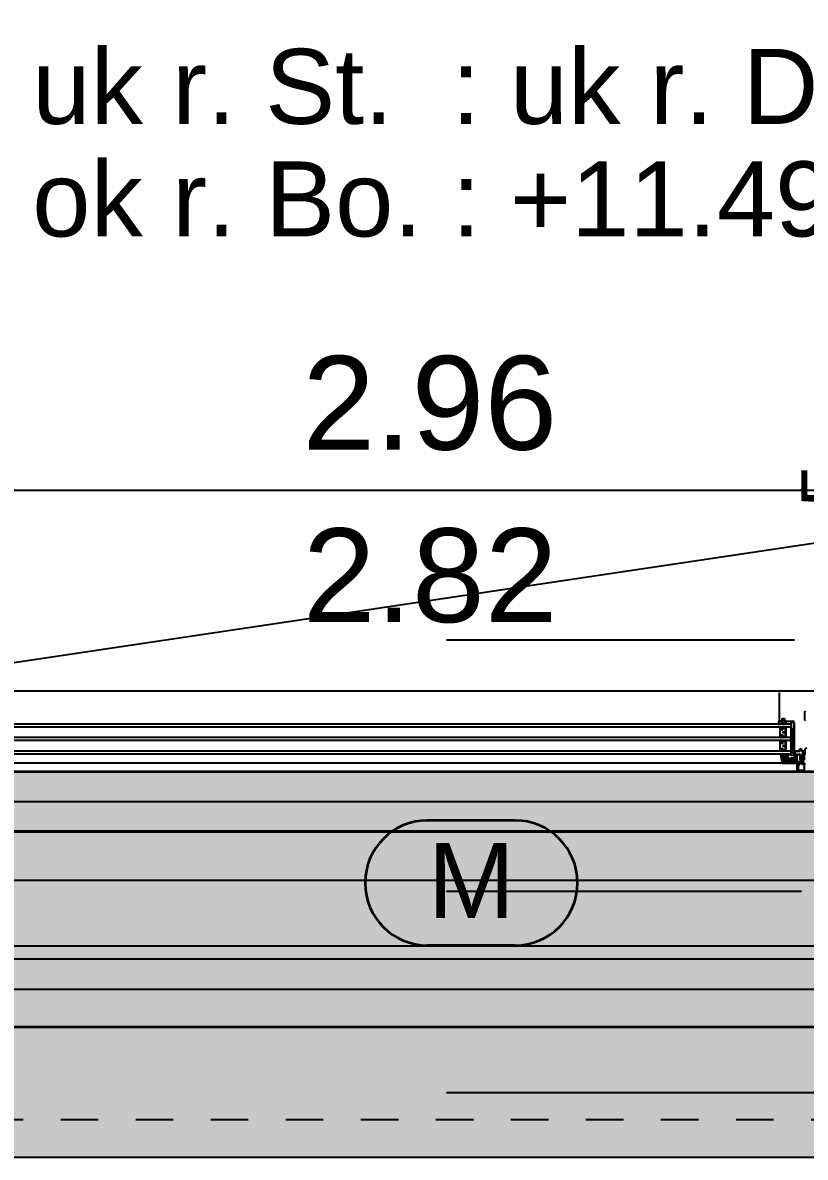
# Model space of a CAD drawing. Header units: centimetres. Extents: x 0.3 to 84.3, y 0.3 to 59.7.
# Drawn here: x 57.487 to 59.573, y 10.696 to 13.72 of the extents above; entities that cross this region are included whole.
import ezdxf

# ---------------------------------------------------------------- set-up
doc = ezdxf.new("R2010")
doc.units = ezdxf.units.CM
for name, pattern in [('AUSGEZOGEN', [0]), ('KURZGESTRICHELT', [0.25, 0.15, -0.1]), ('LINIE_17', [0.05, 0, -0.05]), ('PHANTOM', [63.5, 31.75, -6.35, 6.35, -6.35, 6.35, -6.35]), ('PUNKT', [6.35, 0, -6.35]), ('VERDECKT', [9.525, 6.35, -3.175])]:
    doc.linetypes.add(name, pattern=pattern)
for name, color, linetype, lineweight in [('Beton verdeckt vorne', 7, 'KURZGESTRICHELT', 25), ('Bodenplatte', 7, 'AUSGEZOGEN', 35), ('Decke', 7, 'AUSGEZOGEN', 35), ('Fenster', 7, 'AUSGEZOGEN', 35), ('Holz Fassadenverkleidung', 7, 'AUSGEZOGEN', 35), ('Holzgelaender', 7, 'AUSGEZOGEN', 50), ('Konstruktion oben', 7, 'VERDECKT', 25), ('Oeffnungsrichtung Fenster', 7, 'AUSGEZOGEN', 25), ('Rolladen', 7, 'AUSGEZOGEN', 25), ('Spengler', 7, 'AUSGEZOGEN', 35), ('Text Koten', 7, 'AUSGEZOGEN', 50), ('Vorhangbrett', 7, 'AUSGEZOGEN', 25), ('Werkplan- Ausfuehrungsmasse', 7, 'AUSGEZOGEN', 25)]:
    doc.layers.add(name, color=color, linetype=linetype, lineweight=lineweight)
doc.layers.add('Elektro Text', color=7, linetype='AUSGEZOGEN', lineweight=35, true_color=0x656565)
doc.styles.add('ARIAL', font='ARIAL.TTF')

msp = doc.modelspace()

# ---------------------------------------------------------------- hatches: boundary and pattern name
at = {"layer": 'Bodenplatte', "linetype": 'AUSGEZOGEN', "lineweight": 25, "true_color": 0xe0ffe0}
msp.add_hatch(color=254, dxfattribs=at).paths.add_polyline_path([(31.66, 16.114), (31.66, 15.954), (47.44, 15.954), (47.44, 11.564), (62.72, 11.564), (62.72, 11.724), (47.6, 11.724), (47.6, 16.114)])
at = {"layer": 'Holzgelaender', "linetype": 'AUSGEZOGEN', "lineweight": 25, "true_color": 0xe3e3e3}
msp.add_hatch(color=254, dxfattribs=at).paths.add_polyline_path([(57.04, 11.144), (63.216, 11.144), (63.216, 11.224), (57.04, 11.224)])
at = {"layer": 'Spengler', "linetype": 'AUSGEZOGEN', "lineweight": 25, "true_color": 0xfafafa}
msp.add_hatch(color=7, dxfattribs=at).paths.add_polyline_path([(57, 10.696), (63.388, 10.696), (63.388, 15.698), (63.288, 15.698), (63.288, 15.618), (62.8, 15.618), (62.8, 12.0786), (63.1, 12.0786), (63.1, 11.26), (62.4454, 11.26), (62.3654, 11.26), (62.3654, 11.644), (57, 11.644)])

# ---------------------------------------------------------------- linework, layer by layer
at = {"layer": 'Beton verdeckt vorne', "color": 7, "linetype": 'VERDECKT', "lineweight": 25}
msp.add_line((56.9, 11.044), (62.72, 11.044), dxfattribs=at)
at = {"layer": 'Bodenplatte', "color": 92, "linetype": 'VERDECKT', "lineweight": 35, "true_color": 0x00c600}
for p, q in [((47.6, 11.724), (62.72, 11.724)), ((47.44, 11.564), (62.72, 11.564)), ((31.34, 11.044), (62.72, 11.044))]:
    msp.add_line(p, q, dxfattribs=at)
at = {"layer": 'Decke', "color": 96, "linetype": 'PHANTOM', "lineweight": 35, "true_color": 0x006e00}
for p, q in [((47.6, 11.724), (62.72, 11.724)), ((62.72, 11.564), (47.44, 11.564)), ((31.34, 11.044), (62.72, 11.044))]:
    msp.add_line(p, q, dxfattribs=at)
at = {"layer": 'Elektro Text', "color": 40, "linetype": 'AUSGEZOGEN', "lineweight": 35}
for p, q in [((58.7988, 11.594), (58.566, 11.594)), ((58.7988, 11.2607), (58.566, 11.2607))]:
    msp.add_line(p, q, dxfattribs=at)
for centre, start, end in [((58.566, 11.4273), 90, 270), ((58.7988, 11.4273), 270, 90)]:
    msp.add_arc(centre, 0.1667, start, end, dxfattribs=at)
at = {"layer": 'Fenster', "color": 7, "linetype": 'AUSGEZOGEN', "lineweight": 25}
for p, q in [((59.5067, 11.9386), (57.084, 11.9386)), ((59.5027, 11.9346), (59.5027, 11.8606)), ((59.6307, 11.9386), (59.5067, 11.9386)), ((59.5027, 11.8606), (59.5047, 11.8586)), ((59.5027, 11.8594), (59.5027, 11.8587)), ((59.5039, 11.8591), (59.5036, 11.8596)), ((59.5047, 11.8586), (59.5107, 11.8586)), ((59.5093, 11.8586), (59.5048, 11.8586)), ((59.5107, 11.8586), (59.5107, 11.8656)), ((59.5107, 11.8656), (59.5169, 11.8656)), ((59.5107, 11.8626), (59.5107, 11.8618)), ((59.5107, 11.8586), (59.5107, 11.8586)), ((59.5114, 11.8617), (59.5115, 11.8619)), ((59.5125, 11.862), (59.5125, 11.8598)), ((59.5139, 11.8644), (59.5135, 11.8644)), ((59.5149, 11.8598), (59.5149, 11.862)), ((59.5159, 11.8619), (59.516, 11.8617)), ((59.5167, 11.8619), (59.5167, 11.8626)), ((59.5167, 11.8586), (59.5167, 11.8586)), ((59.5169, 11.8656), (59.5169, 11.8586)), ((59.5169, 11.8586), (59.5387, 11.8586)), ((59.5211, 11.8586), (59.5181, 11.8586)), ((59.5217, 11.8511), (59.5217, 11.858)), ((59.5427, 11.8546), (59.5347, 11.7666)), ((59.5427, 11.7666), (59.5347, 11.8546)), ((59.5347, 11.8546), (59.5427, 11.8546)), ((59.5347, 11.7666), (59.5347, 11.8546)), ((59.5427, 11.8546), (59.5427, 11.7786)), ((59.5427, 11.8546), (59.5427, 11.7666)), ((59.5717, 11.8614), (59.5717, 11.8838)), ((59.5347, 11.8506), (57.056, 11.8506)), ((59.5347, 11.8426), (57.056, 11.8426)), ((59.5005, 11.8506), (59.5035, 11.8506)), ((59.5017, 11.8519), (59.5008, 11.8522)), ((59.5042, 11.8509), (59.5047, 11.8515)), ((59.5055, 11.8514), (59.5058, 11.8509)), ((59.5058, 11.8154), (59.5058, 11.8418)), ((59.5066, 11.8426), (59.513, 11.8426)), ((59.5069, 11.851), (59.5072, 11.8516)), ((59.5083, 11.8515), (59.5086, 11.8509)), ((59.5096, 11.8509), (59.5099, 11.8515)), ((59.5109, 11.8517), (59.5119, 11.8509)), ((59.5125, 11.8506), (59.5159, 11.8506)), ((59.5128, 11.853), (59.5158, 11.853)), ((59.5159, 11.852), (59.5138, 11.8522)), ((59.5138, 11.8418), (59.5138, 11.8418)), ((59.5139, 11.8414), (59.5139, 11.8414)), ((59.5139, 11.8414), (59.5195, 11.8414)), ((59.5145, 11.841), (59.5195, 11.841)), ((59.5195, 11.841), (59.5145, 11.841)), ((59.5167, 11.8525), (59.5178, 11.8509)), ((59.5189, 11.851), (59.5192, 11.8516)), ((59.5203, 11.8515), (59.5206, 11.8509)), ((59.5203, 11.8402), (59.5203, 11.8169)), ((59.5203, 11.8169), (59.5203, 11.8402)), ((59.5207, 11.8402), (59.5207, 11.8169)), ((59.5347, 11.8426), (59.5347, 11.8506)), ((59.5347, 11.8146), (59.5347, 11.8426)), ((59.5347, 11.8146), (57.056, 11.8146)), ((59.5347, 11.8066), (57.056, 11.8066)), ((59.5058, 11.7794), (59.5058, 11.8058)), ((59.513, 11.8146), (59.5066, 11.8146)), ((59.5066, 11.8066), (59.513, 11.8066)), ((59.5138, 11.8154), (59.5138, 11.8154)), ((59.5138, 11.8058), (59.5138, 11.8058)), ((59.5195, 11.8158), (59.5139, 11.8158)), ((59.5139, 11.8158), (59.5139, 11.8158)), ((59.5139, 11.8054), (59.5139, 11.8054)), ((59.5139, 11.8054), (59.5195, 11.8054)), ((59.5195, 11.8162), (59.5145, 11.8162)), ((59.5145, 11.8162), (59.5195, 11.8162)), ((59.5145, 11.805), (59.5195, 11.805)), ((59.5195, 11.805), (59.5145, 11.805)), ((59.5203, 11.8042), (59.5203, 11.7809)), ((59.5203, 11.7809), (59.5203, 11.8042)), ((59.5207, 11.8042), (59.5207, 11.7809)), ((59.5347, 11.8066), (59.5347, 11.8146)), ((59.5347, 11.7786), (59.5347, 11.8066)), ((59.5347, 11.7786), (57.056, 11.7786)), ((59.5347, 11.7706), (57.056, 11.7706)), ((59.513, 11.7786), (59.5066, 11.7786)), ((59.5156, 11.7706), (59.5079, 11.7706)), ((59.5173, 11.7666), (59.5127, 11.7666)), ((59.5136, 11.7636), (59.5219, 11.7636)), ((59.5138, 11.7794), (59.5138, 11.7794)), ((59.5195, 11.7798), (59.5139, 11.7798)), ((59.5139, 11.7798), (59.5139, 11.7798)), ((59.5195, 11.7802), (59.5145, 11.7802)), ((59.5145, 11.7802), (59.5195, 11.7802)), ((59.5154, 11.7683), (59.5175, 11.7679)), ((59.5237, 11.7657), (59.5219, 11.7636)), ((59.5292, 11.7706), (59.5229, 11.7706)), ((59.5231, 11.7686), (59.5251, 11.7688)), ((59.5237, 11.7657), (59.5234, 11.766)), ((59.5347, 11.7706), (59.5347, 11.7786)), ((59.5427, 11.7666), (59.5347, 11.7666)), ((59.5427, 11.7696), (59.5427, 11.7791)), ((59.5427, 11.7791), (59.5433, 11.7786)), ((59.5427, 11.7786), (59.5577, 11.7786)), ((59.5447, 11.7696), (59.5427, 11.7696)), ((59.5437, 11.7786), (59.543, 11.7793)), ((59.5433, 11.7786), (59.5447, 11.7786)), ((59.5437, 11.7686), (59.5447, 11.7686)), ((59.5447, 11.7786), (59.5447, 11.7696)), ((59.5591, 11.7786), (59.5447, 11.7786)), ((59.5602, 11.7696), (59.5447, 11.7696)), ((59.5447, 11.7696), (59.5447, 11.7686)), ((59.5582, 11.7686), (59.5447, 11.7686)), ((59.5457, 11.7666), (59.5463, 11.7666)), ((59.5457, 11.7564), (59.5457, 11.7666)), ((59.5463, 11.7666), (59.5463, 11.7564)), ((59.5499, 11.7676), (59.5493, 11.7676)), ((59.5493, 11.7534), (59.5493, 11.7676)), ((59.5499, 11.7676), (59.5499, 11.7534)), ((59.5577, 11.7786), (59.5577, 11.7846)), ((59.5577, 11.7846), (59.5627, 11.7846)), ((59.5581, 11.7816), (59.5578, 11.7816)), ((59.5578, 11.7816), (59.5578, 11.7786)), ((59.5581, 11.7786), (59.5581, 11.7832)), ((59.5581, 11.7832), (59.5591, 11.7832)), ((59.5602, 11.7696), (59.5582, 11.7686)), ((59.5591, 11.7842), (59.5617, 11.7842)), ((59.5591, 11.7842), (59.5591, 11.7832)), ((59.5591, 11.7832), (59.5591, 11.7786)), ((59.5617, 11.7832), (59.5591, 11.7832)), ((59.5592, 11.7676), (59.5602, 11.7696)), ((59.5592, 11.7596), (59.5592, 11.7676)), ((59.5602, 11.7696), (59.5602, 11.7596)), ((59.5617, 11.7832), (59.5617, 11.7842)), ((59.5617, 11.7786), (59.5617, 11.7832)), ((59.5617, 11.7832), (59.5627, 11.7832)), ((59.5697, 11.7786), (59.5617, 11.7786)), ((59.5627, 11.7846), (59.5627, 11.7786)), ((59.5627, 11.7832), (59.5627, 11.7786)), ((59.5627, 11.7786), (59.5717, 11.7786)), ((59.5652, 11.7596), (59.566, 11.7741)), ((59.567, 11.774), (59.566, 11.7741)), ((59.567, 11.774), (59.5662, 11.7596)), ((59.5679, 11.7746), (59.5676, 11.7746)), ((59.5697, 11.7746), (59.5679, 11.7746)), ((59.5681, 11.7746), (59.5679, 11.7746)), ((59.5679, 11.771), (59.5679, 11.759)), ((59.5682, 11.7747), (59.5681, 11.7746)), ((59.5684, 11.7749), (59.5682, 11.7747)), ((59.5686, 11.7752), (59.5684, 11.7749)), ((59.5687, 11.7752), (59.5697, 11.7752)), ((59.5687, 11.7752), (59.5687, 11.7752)), ((59.5697, 11.7752), (59.5697, 11.7786)), ((59.5717, 11.7786), (59.5697, 11.7786)), ((59.5697, 11.7752), (59.5697, 11.7746)), ((59.5717, 11.7752), (59.5697, 11.7752)), ((59.5697, 11.7746), (59.5711, 11.7746)), ((59.5723, 11.773), (59.5699, 11.773)), ((59.5703, 11.7566), (59.5703, 11.7702)), ((59.5707, 11.7706), (59.5723, 11.7706)), ((59.5717, 11.7786), (59.5727, 11.7796)), ((59.5717, 11.7786), (59.5717, 11.7752)), ((59.5727, 11.7796), (59.5727, 11.7826)), ((59.5727, 11.771), (59.5727, 11.7726)), ((59.5111, 11.7466), (57.0796, 11.7466)), ((59.5087, 11.7581), (59.5107, 11.7469)), ((59.5135, 11.7586), (59.5091, 11.7586)), ((59.5091, 11.7586), (59.5134, 11.7586)), ((59.5111, 11.7466), (59.5683, 11.7466)), ((59.5124, 11.751), (59.5116, 11.7557)), ((59.512, 11.7562), (59.5143, 11.7562)), ((59.5191, 11.7608), (59.5129, 11.7608)), ((59.5134, 11.7586), (59.5139, 11.7586)), ((59.5253, 11.7502), (59.5134, 11.7502)), ((59.5135, 11.7542), (59.5151, 11.7525)), ((59.5144, 11.7553), (59.5137, 11.7552)), ((59.5145, 11.7578), (59.5139, 11.7584)), ((59.5146, 11.7579), (59.5148, 11.7561)), ((59.5147, 11.7566), (59.5147, 11.7574)), ((59.5222, 11.7525), (59.5239, 11.7542)), ((59.5225, 11.7561), (59.5227, 11.7579)), ((59.5227, 11.7574), (59.5227, 11.7566)), ((59.5235, 11.7584), (59.5229, 11.7578)), ((59.5236, 11.7552), (59.523, 11.7553)), ((59.5231, 11.7562), (59.5253, 11.7562)), ((59.5234, 11.7586), (59.527, 11.7586)), ((59.5281, 11.7586), (59.5239, 11.7586)), ((59.527, 11.761), (59.5261, 11.761)), ((59.5263, 11.7552), (59.5263, 11.7512)), ((59.5276, 11.7592), (59.5276, 11.7604)), ((59.5399, 11.7606), (59.5285, 11.7586)), ((59.5291, 11.7512), (59.5291, 11.7552)), ((59.5301, 11.7562), (59.5446, 11.7562)), ((59.561, 11.7502), (59.5301, 11.7502)), ((59.5412, 11.7556), (59.5406, 11.7556)), ((59.5406, 11.7552), (59.5406, 11.7556)), ((59.5406, 11.7552), (59.5412, 11.7552)), ((59.5412, 11.7552), (59.5408, 11.7548)), ((59.5412, 11.7562), (59.5412, 11.7556)), ((59.5412, 11.7562), (59.5455, 11.7562)), ((59.5455, 11.7556), (59.5412, 11.7556)), ((59.5412, 11.7556), (59.5412, 11.7552)), ((59.5449, 11.7569), (59.5417, 11.7601)), ((59.5455, 11.7562), (59.5455, 11.7556)), ((59.5457, 11.7564), (59.5463, 11.7564)), ((59.5492, 11.7524), (59.549, 11.753)), ((59.5499, 11.7534), (59.5493, 11.7534)), ((59.5507, 11.7244), (59.5507, 11.7446)), ((59.5511, 11.745), (59.5557, 11.745)), ((59.5533, 11.7422), (59.5533, 11.7379)), ((59.5533, 11.7348), (59.5533, 11.728)), ((59.5534, 11.7376), (59.5548, 11.7359)), ((59.5565, 11.7426), (59.5537, 11.7426)), ((59.5545, 11.7352), (59.5537, 11.7352)), ((59.556, 11.7449), (59.5568, 11.7441)), ((59.5569, 11.7438), (59.5569, 11.743)), ((59.558, 11.7582), (59.558, 11.7566)), ((59.5675, 11.7586), (59.5584, 11.7586)), ((59.5584, 11.7562), (59.561, 11.7562)), ((59.5602, 11.7596), (59.5592, 11.7596)), ((59.5602, 11.7596), (59.5602, 11.7586)), ((59.5602, 11.7596), (59.5652, 11.7596)), ((59.5652, 11.7586), (59.5602, 11.7586)), ((59.5614, 11.7558), (59.5614, 11.7506)), ((59.5638, 11.7502), (59.5638, 11.7558)), ((59.5642, 11.7562), (59.5699, 11.7562)), ((59.5683, 11.7498), (59.5642, 11.7498)), ((59.5649, 11.743), (59.5649, 11.7438)), ((59.565, 11.7441), (59.5658, 11.7449)), ((59.5652, 11.7586), (59.5652, 11.7596)), ((59.5662, 11.7596), (59.5652, 11.7596)), ((59.5699, 11.7426), (59.5653, 11.7426)), ((59.5661, 11.745), (59.573, 11.745)), ((59.5687, 11.747), (59.5687, 11.7494)), ((59.5688, 11.7359), (59.5702, 11.7376)), ((59.5699, 11.7352), (59.5691, 11.7352)), ((59.5703, 11.7379), (59.5703, 11.7422)), ((59.5703, 11.728), (59.5703, 11.7348)), ((57.0396, 11.724), (59.5511, 11.724)), ((59.8143, 11.724), (59.5511, 11.724)), ((59.5537, 11.7276), (59.5699, 11.7276)), ((57, 11.644), (62.3654, 11.644))]:
    msp.add_line(p, q, dxfattribs=at)
for centre in [(59.5106, 11.8364), (59.5147, 11.8286), (59.5106, 11.8207), (59.5106, 11.8004), (59.5147, 11.7926), (59.5106, 11.7847)]:
    msp.add_circle(centre, 0.0016, dxfattribs=at)
for centre, radius, start, end in [((59.5727, 11.8838), 0.001, 90, 180), ((57.3594, 12.0094), 2.1486, 355.8066, 355.9795), ((59.5032, 11.8594), 0.000493, 26.9484, 180.5993), ((59.5048, 11.8596), 0.001, 210, 270), ((59.5093, 11.8576), 0.001, 45.6222, 90), ((59.5103, 11.8586), 0.0004, 225.5795, 359.9842), ((59.5134, 11.8615), 0.00294, 89.2898, 158.1198), ((59.5111, 11.8619), 0.00036, 184.3297, 332.7286), ((59.6018, 11.8302), 0.0954, 160.6835, 162.67), ((59.5116, 11.8618), 0.000145, 336.5575, 162.6931), ((59.5137, 11.862), 0.0012, 0.6557, 179.6529), ((59.5137, 11.8598), 0.0012, 179.9637, 359.7271), ((59.514, 11.8614), 0.00297, 22.2322, 90.5498), ((59.5158, 11.8618), 0.000145, 17.3069, 203.4425), ((59.3547, 11.8062), 0.1703, 17.9309, 19.0452), ((59.5163, 11.8619), 0.000366, 208.0835, 3.0801), ((59.5171, 11.8586), 0.0004, 180.1248, 314.358), ((59.5181, 11.8576), 0.001, 90, 134.3778), ((59.5211, 11.858), 0.0006, 0, 90), ((59.5387, 11.8546), 0.004, 0, 90), ((59.5727, 11.8614), 0.001, 180, 270), ((59.5007, 11.8514), 0.000796, 77.6952, 259.2013), ((59.5018, 11.8523), 0.0004, 256.8507, 355.8066), ((59.5035, 11.8516), 0.001, 270, 315), ((59.5051, 11.851), 0.0006, 45, 122.7732), ((59.5063, 11.8512), 0.0006, 213.0594, 334.5015), ((59.5066, 11.8418), 0.00078, 90, 180), ((59.5077, 11.8513), 0.0006, 15, 156.6822), ((59.5091, 11.8512), 0.0006, 214.6019, 328.9062), ((59.5105, 11.8513), 0.0006, 40, 165), ((59.5125, 11.8516), 0.001, 228.0586, 270), ((59.5128, 11.8524), 0.000586, 86.9971, 309.5461), ((59.513, 11.8418), 0.00078, 0, 90), ((59.5137, 11.8513), 0.000894, 84.0942, 132.1156), ((59.5145, 11.8418), 0.00078, 180, 270), ((59.5145, 11.8418), 0.00078, 214.8638, 270), ((59.5158, 11.852), 0.001, 30, 90), ((59.5159, 11.8513), 0.0007, 270.3692, 85.3692), ((59.5183, 11.8512), 0.0006, 213.0594, 334.5015), ((59.5197, 11.8513), 0.0006, 15, 156.6822), ((59.5195, 11.8402), 0.00114, 0, 90), ((59.5195, 11.8402), 0.00078, 0, 90), ((59.5195, 11.8402), 0.00078, 0, 90), ((59.5211, 11.8512), 0.000601, 214.369, 351.8082), ((59.5066, 11.8154), 0.00078, 180, 270), ((59.5066, 11.8058), 0.00078, 90, 180), ((59.513, 11.8154), 0.00078, 270, 0), ((59.513, 11.8058), 0.00078, 0, 90), ((59.5145, 11.8154), 0.00078, 90, 180), ((59.5145, 11.8058), 0.00078, 180, 270), ((59.5145, 11.8154), 0.00078, 90, 145.1362), ((59.5145, 11.8058), 0.00078, 214.8638, 270), ((59.5195, 11.8169), 0.00078, 270, 0), ((59.5195, 11.8169), 0.00114, 270, 0), ((59.5195, 11.8169), 0.00078, 270, 0), ((59.5195, 11.8042), 0.00114, 0, 90), ((59.5195, 11.8042), 0.00078, 0, 90), ((59.5195, 11.8042), 0.00078, 0, 90), ((59.5066, 11.7794), 0.00078, 180, 270), ((59.5089, 11.7688), 0.00204, 118.9177, 183.2822), ((68.1507, 13.288), 8.7763, 189.96883, 190.03203), ((59.5127, 11.7672), 0.0006, 100.4252, 270), ((59.5153, 11.7613), 0.00706, 88.997, 112.4325), ((59.5136, 11.7626), 0.001, 90, 189.4962), ((59.513, 11.7794), 0.00078, 270, 0), ((59.5145, 11.7794), 0.00078, 90, 180), ((59.5145, 11.7794), 0.00078, 90, 145.1362), ((59.5087, 11.75), 0.0217, 47.3043, 71.5725), ((59.5173, 11.7673), 0.000666, 266.3333, 73.3227), ((59.5195, 11.7809), 0.00078, 270, 0), ((59.5195, 11.7809), 0.00114, 270, 0), ((59.5195, 11.7809), 0.00078, 270, 0), ((59.555, 11.7378), 0.042, 142.034, 145.7301), ((59.523, 11.7696), 0.000988, 96.6753, 278.9318), ((59.555, 11.7378), 0.042, 134.4527, 138.2667), ((59.5261, 11.7624), 0.0014, 143.9388, 270), ((59.5573, 11.7397), 0.04, 133.1193, 143.9388), ((59.5252, 11.7682), 0.0006, 314.4527, 94.4011), ((59.5293, 11.7696), 0.000975, 312.133, 91.7135), ((59.5429, 11.7791), 0.0002, 45, 180), ((59.5437, 11.7696), 0.001, 180, 270), ((59.5437, 11.7666), 0.002, 0, 90), ((59.5437, 11.7666), 0.0026, 0, 50.2849), ((59.5509, 11.7676), 0.0016, 141.3178, 180), ((59.5509, 11.7676), 0.001, 90, 180), ((59.5588, 11.7816), 0.001, 134.427, 180), ((59.5591, 11.7832), 0.001, 90, 180), ((59.5582, 11.7676), 0.001, 0, 90), ((59.5617, 11.7832), 0.001, 0, 90), ((59.5676, 11.774), 0.0016, 48.5904, 177), ((59.5676, 11.774), 0.0006, 90, 177), ((59.5699, 11.771), 0.002, 90, 180), ((59.5707, 11.7702), 0.0004, 90, 180), ((59.5711, 11.7752), 0.0006, 270, 0), ((59.5723, 11.7726), 0.0004, 0, 90), ((59.5723, 11.771), 0.0004, 270, 0), ((59.5767, 11.7826), 0.004, 90, 180), ((59.5092, 11.7593), 0.000648, 189.8832, 266.5068), ((59.5091, 11.7582), 0.0004, 90, 190), ((59.5111, 11.747), 0.0004, 190, 270), ((59.512, 11.7558), 0.0004, 90, 190), ((59.5134, 11.7512), 0.001, 190, 270), ((59.5485, 11.7685), 0.0364, 189.4962, 195.6845), ((59.5139, 11.7546), 0.0006, 105, 225), ((59.5135, 11.758), 0.0006, 45, 90), ((59.5138, 11.7578), 0.000846, 9.214, 80.1405), ((59.5143, 11.7566), 0.0004, 270, 0), ((59.514, 11.7561), 0.00083, 294.794, 3.7652), ((59.5141, 11.7574), 0.0006, 0, 45), ((59.5187, 11.7561), 0.00503, 225, 315), ((59.5174, 11.7542), 0.0008, 169.1169, 236.1493), ((59.5559, 11.7468), 0.04, 165.3719, 169.1169), ((59.5187, 11.7561), 0.00303, 236.1493, 303.8507), ((59.5187, 11.7565), 0.0015, 14.6281, 165.3719), ((59.5191, 11.7622), 0.0014, 270, 325.7301), ((59.4814, 11.7468), 0.04, 10.8831, 14.6281), ((59.5199, 11.7542), 0.0008, 303.8507, 10.8831), ((59.5233, 11.7561), 0.00083, 176.2348, 245.206), ((59.5236, 11.7578), 0.000846, 99.8595, 170.786), ((59.5233, 11.7574), 0.0006, 135, 180), ((59.5231, 11.7566), 0.0004, 180, 270), ((59.5239, 11.758), 0.0006, 90, 135), ((59.5235, 11.7546), 0.0006, 315, 75), ((59.5253, 11.7552), 0.001, 0, 90), ((59.5253, 11.7512), 0.001, 270, 0), ((59.527, 11.7604), 0.0006, 0, 90), ((59.527, 11.7592), 0.0006, 270, 0), ((59.5281, 11.7606), 0.002, 270, 280), ((59.5301, 11.7552), 0.001, 90, 180), ((59.5301, 11.7512), 0.001, 180, 270), ((59.5403, 11.7587), 0.002, 45, 100), ((59.5412, 11.7556), 0.0006, 90, 180), ((59.5412, 11.7552), 0.0006, 180, 222.1355), ((59.5469, 11.7604), 0.00828, 222.1355, 286.0212), ((59.5469, 11.7604), 0.00768, 222.1355, 286.0212), ((59.5446, 11.7566), 0.0004, 270, 45), ((59.5455, 11.7564), 0.0002, 270, 0), ((59.5455, 11.7564), 0.0008, 270, 0), ((59.5489, 11.7534), 0.0004, 286.0212, 0), ((59.5489, 11.7534), 0.001, 286.0212, 0), ((59.5511, 11.7446), 0.0004, 90, 180), ((59.5537, 11.7422), 0.0004, 90, 180), ((59.5537, 11.7379), 0.0004, 180, 219), ((59.5537, 11.7348), 0.0004, 90, 180), ((59.5545, 11.7356), 0.0004, 270, 39), ((59.5557, 11.7446), 0.0004, 45, 90), ((59.5565, 11.743), 0.0004, 270, 0), ((59.5565, 11.7438), 0.0004, 0, 45), ((59.5584, 11.7582), 0.0004, 90, 180), ((59.5584, 11.7566), 0.0004, 180, 270), ((59.5602, 11.7596), 0.001, 180, 270), ((59.561, 11.7558), 0.0004, 0, 90), ((59.561, 11.7506), 0.0004, 270, 0), ((59.5642, 11.7558), 0.0004, 90, 180), ((59.5642, 11.7502), 0.0004, 180, 270), ((59.5653, 11.7438), 0.0004, 135, 180), ((59.5653, 11.743), 0.0004, 180, 270), ((59.5652, 11.7596), 0.001, 270, 357), ((59.5661, 11.7446), 0.0004, 90, 135), ((59.5675, 11.759), 0.0004, 270, 0), ((59.5683, 11.7494), 0.0004, 0, 90), ((59.5683, 11.747), 0.0004, 270, 0), ((59.5691, 11.7356), 0.0004, 141, 270), ((59.5699, 11.7566), 0.0004, 270, 0), ((59.5699, 11.7422), 0.0004, 0, 90), ((59.5699, 11.7348), 0.0004, 0, 90), ((59.5699, 11.7379), 0.0004, 321, 0), ((59.5511, 11.7244), 0.0004, 180, 270), ((59.5537, 11.728), 0.0004, 180, 270), ((59.5699, 11.728), 0.0004, 270, 0)]:
    msp.add_arc(centre, radius, start, end, dxfattribs=at)
at = {"layer": 'Holz Fassadenverkleidung', "color": 7, "linetype": 'LINIE_17', "lineweight": 25}
msp.add_line((63.288, 10.796), (31.092, 10.796), dxfattribs=at)
at = {"layer": 'Holzgelaender', "color": 7, "linetype": 'AUSGEZOGEN', "lineweight": 25}
for p, q in [((63.136, 11.224), (57.04, 11.224)), ((57.04, 11.144), (63.216, 11.144))]:
    msp.add_line(p, q, dxfattribs=at)
at = {"layer": 'Konstruktion oben', "color": 7, "linetype": 'PUNKT', "lineweight": 35}
msp.add_line((31.092, 10.796), (63.288, 10.796), dxfattribs=at)
at = {"layer": 'Oeffnungsrichtung Fenster', "color": 7, "linetype": 'VERDECKT', "lineweight": 25}
msp.add_line((56.956, 11.9386), (59.6053, 12.3342), dxfattribs=at)
at = {"layer": 'Rolladen', "color": 7, "linetype": 'PHANTOM', "lineweight": 25}
for p, q in [((62.3654, 11.434), (57, 11.434)), ((57, 11.26), (63.1, 11.26))]:
    msp.add_line(p, q, dxfattribs=at)
at = {"layer": 'Spengler', "color": 7, "linetype": 'AUSGEZOGEN', "lineweight": 25}
msp.add_line((44.78, 10.696), (63.388, 10.696), dxfattribs=at)
at = {"layer": 'Vorhangbrett', "color": 191, "linetype": 'PUNKT', "lineweight": 25, "true_color": 0xbe96ea}
msp.add_line((47.96, 12.234), (62.21, 12.234), dxfattribs=at)
at = {"layer": 'Werkplan- Ausfuehrungsmasse', "color": 7, "linetype": 'AUSGEZOGEN', "lineweight": 25}
for p, q in [((56.8, 12.474), (62.72, 12.474)), ((59.5437, 12.074), (58.616, 12.074)), ((59.5629, 11.724), (58.616, 11.724)), ((59.5629, 11.404), (58.616, 11.404)), ((59.5629, 11.044), (58.616, 11.044)), ((60.7629, 10.868), (58.616, 10.868))]:
    msp.add_line(p, q, dxfattribs=at)
msp.add_lwpolyline([(59.96, 10.868), (59.8975, 10.868), (59.8975, 10.868), (59.8975, 10.868), (59.8975, 10.868), (59.8975, 10.868), (59.8975, 10.868), (59.8975, 10.868), (59.8975, 10.868), (59.8975, 10.868), (59.8975, 10.868), (59.8975, 10.868), (59.8975, 10.868), (59.8975, 10.868), (59.8975, 10.868), (59.8974, 10.868), (59.8974, 10.868), (59.8972, 10.868), (59.8972, 10.868), (59.897, 10.868), (59.897, 10.868), (59.8947, 10.868), (59.8947, 10.868), (58.616, 10.868)], dxfattribs=at)

# ---------------------------------------------------------------- texts
at = {"layer": 'Elektro Text', "color": 40, "linetype": 'AUSGEZOGEN', "lineweight": 35, "insert": (58.566, 11.334), "char_height": 0.2, "width": 0.1, "attachment_point": 7, "style": 'ARIAL'}
msp.add_mtext('M', dxfattribs=at)
at = {"layer": 'Text Koten', "color": 7, "linetype": 'AUSGEZOGEN', "lineweight": 35, "char_height": 0.2, "width": 0.1, "attachment_point": 7, "style": 'ARIAL'}
for s, insert in [('uk\\~r.\\~St.\\~\\~:\\~uk\\~r.\\~De.', (57.5121, 13.4473)), ('ok\\~r.\\~Bo.\\~:\\~+11.49', (57.5121, 13.1473))]:
    msp.add_mtext(s, dxfattribs=dict(at, insert=insert))
at = {"layer": 'Werkplan- Ausfuehrungsmasse', "color": 7, "linetype": 'AUSGEZOGEN', "lineweight": 50, "char_height": 0.25, "width": 0.125, "attachment_point": 7, "style": 'ARIAL'}
for s, insert in [('2.96', (58.2319, 12.5783)), ('2.82', (58.2331, 12.1187))]:
    msp.add_mtext(s, dxfattribs=dict(at, insert=insert))
at = {"layer": 'Werkplan- Ausfuehrungsmasse', "color": 7, "linetype": 'AUSGEZOGEN', "lineweight": 50, "insert": (59.7142, 12.4275), "char_height": 0.15, "width": 0.075, "attachment_point": 7, "rotation": 90, "style": 'ARIAL'}
msp.add_mtext('5', dxfattribs=at)

doc.saveas('drawing.dxf')
